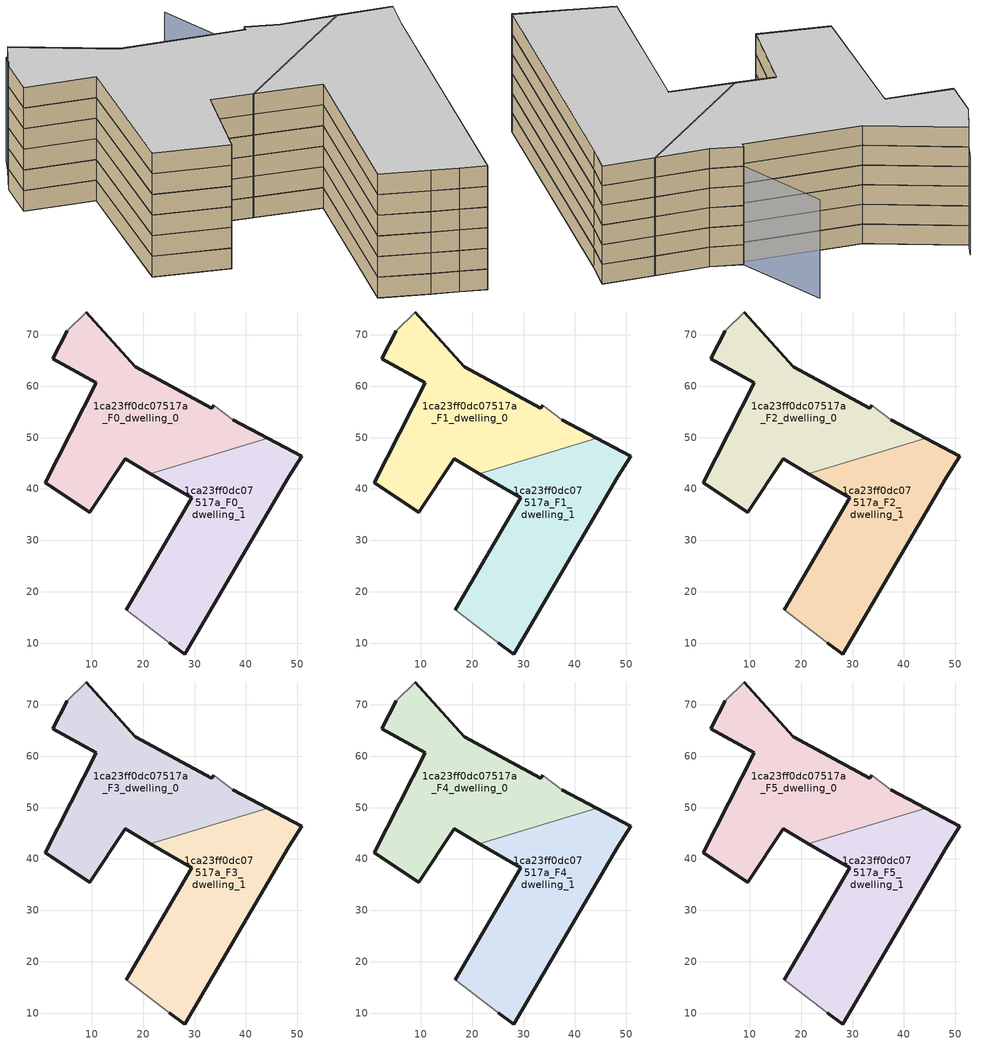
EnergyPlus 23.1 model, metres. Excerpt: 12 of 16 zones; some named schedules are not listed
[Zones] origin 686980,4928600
1ca23ff0dc07517a_F0_dwelling_0
 floor ground (EU_floor_Construction): 44.25,49.88 37.41,53.47 33.74,56.32 33.38,55.74 18.48,63.78 8.94,74.45 5.21,70.79 2.36,65.39 10.82,60.64 0.91,41.24 9.56,35.48 16.45,45.86 21.4,42.97 z0
 wall outside (EU_wall_Construction): 8.94,74.45 18.48,63.78 33.38,55.74 33.74,56.32 / 37.41,53.47 44.25,49.88 / 21.4,42.97 16.45,45.86 9.56,35.48 0.91,41.24 10.82,60.64 2.36,65.39 5.21,70.79 z0:3
 wall adiabatic (EU_wall_Construction): 5.21,70.79 8.94,74.45 / 33.74,56.32 37.41,53.47 z0:3
 wall to 1ca23ff0dc07517a_F0_dwelling_1 (EU_wall_Construction): 44.25,49.88 21.4,42.97 z0:3
1ca23ff0dc07517a_F0_dwelling_1
 floor ground (EU_floor_Construction): 28.05,7.87 48.28,42.41 50.88,46.4 44.25,49.88 21.4,42.97 29.44,38.27 16.71,16.5 22.19,12.26 25.09,10.09 z0
 wall outside (EU_wall_Construction): 16.71,16.5 29.44,38.27 21.4,42.97 / 44.25,49.88 50.88,46.4 48.28,42.41 28.05,7.87 25.09,10.09 z0:3
 wall adiabatic (EU_wall_Construction): 25.09,10.09 22.19,12.26 16.71,16.5 z0:3
1ca23ff0dc07517a_F1_dwelling_0
 floor to 1ca23ff0dc07517a_F0_dwelling_0 (EU_floor_Construction): 44.25,49.88 37.4,53.47 33.74,56.32 33.38,55.74 18.48,63.78 8.94,74.45 5.21,70.79 2.36,65.39 10.82,60.64 0.9,41.24 9.55,35.48 16.45,45.86 21.4,42.97 z3
 wall outside (EU_wall_Construction): 8.94,74.45 18.48,63.78 33.38,55.74 33.74,56.32 / 37.41,53.47 44.25,49.88 / 21.4,42.97 16.45,45.86 9.56,35.48 0.91,41.24 10.82,60.64 2.36,65.39 5.21,70.79 z3:6
 wall adiabatic (EU_wall_Construction): 5.21,70.79 8.94,74.45 / 33.74,56.32 37.41,53.47 z3:6
 wall to 1ca23ff0dc07517a_F1_dwelling_1 (EU_wall_Construction): 44.25,49.88 21.4,42.97 z3:6
1ca23ff0dc07517a_F1_dwelling_1
 floor to 1ca23ff0dc07517a_F0_dwelling_1 (EU_floor_Construction): 28.04,7.87 48.28,42.41 50.88,46.4 44.25,49.88 21.4,42.97 29.44,38.27 16.71,16.5 22.19,12.26 25.09,10.09 z3
 wall outside (EU_wall_Construction): 16.71,16.5 29.44,38.27 21.4,42.97 / 44.25,49.88 50.88,46.4 48.28,42.41 28.05,7.87 25.09,10.09 z3:6
 wall adiabatic (EU_wall_Construction): 25.09,10.09 22.19,12.26 16.71,16.5 z3:6
1ca23ff0dc07517a_F2_dwelling_0
 floor to 1ca23ff0dc07517a_F1_dwelling_0 (EU_floor_Construction): 44.25,49.88 37.4,53.47 33.74,56.32 33.38,55.74 18.48,63.78 8.94,74.45 5.21,70.79 2.36,65.39 10.82,60.64 0.9,41.24 9.55,35.48 16.45,45.86 21.4,42.97 z6
 wall outside (EU_wall_Construction): 8.94,74.45 18.48,63.78 33.38,55.74 33.74,56.32 / 37.41,53.47 44.25,49.88 / 21.4,42.97 16.45,45.86 9.56,35.48 0.91,41.24 10.82,60.64 2.36,65.39 5.21,70.79 z6:9
 wall adiabatic (EU_wall_Construction): 5.21,70.79 8.94,74.45 / 33.74,56.32 37.41,53.47 z6:9
 wall to 1ca23ff0dc07517a_F2_dwelling_1 (EU_wall_Construction): 44.25,49.88 21.4,42.97 z6:9
1ca23ff0dc07517a_F2_dwelling_1
 floor to 1ca23ff0dc07517a_F1_dwelling_1 (EU_floor_Construction): 28.04,7.87 48.28,42.41 50.88,46.4 44.25,49.88 21.4,42.97 29.44,38.27 16.71,16.5 22.19,12.26 25.09,10.09 z6
 wall outside (EU_wall_Construction): 16.71,16.5 29.44,38.27 21.4,42.97 / 44.25,49.88 50.88,46.4 48.28,42.41 28.05,7.87 25.09,10.09 z6:9
 wall adiabatic (EU_wall_Construction): 25.09,10.09 22.19,12.26 16.71,16.5 z6:9
1ca23ff0dc07517a_F3_dwelling_0
 floor to 1ca23ff0dc07517a_F2_dwelling_0 (EU_floor_Construction): 44.25,49.88 37.4,53.47 33.74,56.32 33.38,55.74 18.48,63.78 8.94,74.45 5.21,70.79 2.36,65.39 10.82,60.64 0.9,41.24 9.55,35.48 16.45,45.86 21.4,42.97 z9
 wall outside (EU_wall_Construction): 8.94,74.45 18.48,63.78 33.38,55.74 33.74,56.32 / 37.41,53.47 44.25,49.88 / 21.4,42.97 16.45,45.86 9.56,35.48 0.91,41.24 10.82,60.64 2.36,65.39 5.21,70.79 z9:12
 wall adiabatic (EU_wall_Construction): 5.21,70.79 8.94,74.45 / 33.74,56.32 37.41,53.47 z9:12
 wall to 1ca23ff0dc07517a_F3_dwelling_1 (EU_wall_Construction): 44.25,49.88 21.4,42.97 z9:12
1ca23ff0dc07517a_F3_dwelling_1
 floor to 1ca23ff0dc07517a_F2_dwelling_1 (EU_floor_Construction): 28.04,7.87 48.28,42.41 50.88,46.4 44.25,49.88 21.4,42.97 29.44,38.27 16.71,16.5 22.19,12.26 25.09,10.09 z9
 wall outside (EU_wall_Construction): 16.71,16.5 29.44,38.27 21.4,42.97 / 44.25,49.88 50.88,46.4 48.28,42.41 28.05,7.87 25.09,10.09 z9:12
 wall adiabatic (EU_wall_Construction): 25.09,10.09 22.19,12.26 16.71,16.5 z9:12
1ca23ff0dc07517a_F4_dwelling_0
 floor to 1ca23ff0dc07517a_F3_dwelling_0 (EU_floor_Construction): 44.25,49.88 37.4,53.47 33.74,56.32 33.38,55.74 18.48,63.78 8.94,74.45 5.21,70.79 2.36,65.39 10.82,60.64 0.9,41.24 9.55,35.48 16.45,45.86 21.4,42.97 z12
 wall outside (EU_wall_Construction): 8.94,74.45 18.48,63.78 33.38,55.74 33.74,56.32 / 37.41,53.47 44.25,49.88 / 21.4,42.97 16.45,45.86 9.56,35.48 0.91,41.24 10.82,60.64 2.36,65.39 5.21,70.79 z12:15
 wall adiabatic (EU_wall_Construction): 5.21,70.79 8.94,74.45 / 33.74,56.32 37.41,53.47 z12:15
 wall to 1ca23ff0dc07517a_F4_dwelling_1 (EU_wall_Construction): 44.25,49.88 21.4,42.97 z12:15
1ca23ff0dc07517a_F4_dwelling_1
 floor to 1ca23ff0dc07517a_F3_dwelling_1 (EU_floor_Construction): 28.04,7.87 48.28,42.41 50.88,46.4 44.25,49.88 21.4,42.97 29.44,38.27 16.71,16.5 22.19,12.26 25.09,10.09 z12
 wall outside (EU_wall_Construction): 16.71,16.5 29.44,38.27 21.4,42.97 / 44.25,49.88 50.88,46.4 48.28,42.41 28.05,7.87 25.09,10.09 z12:15
 wall adiabatic (EU_wall_Construction): 25.09,10.09 22.19,12.26 16.71,16.5 z12:15
1ca23ff0dc07517a_F5_dwelling_0
 floor to 1ca23ff0dc07517a_F4_dwelling_0 (EU_floor_Construction): 44.25,49.88 37.4,53.47 33.74,56.32 33.38,55.74 18.48,63.78 8.94,74.45 5.21,70.79 2.36,65.39 10.82,60.64 0.9,41.24 9.55,35.48 16.45,45.86 21.4,42.97 z15
 wall outside (EU_wall_Construction): 8.94,74.45 18.48,63.78 33.38,55.74 33.74,56.32 / 37.41,53.47 44.25,49.88 / 21.4,42.97 16.45,45.86 9.56,35.48 0.91,41.24 10.82,60.64 2.36,65.39 5.21,70.79 z15:18
 wall adiabatic (EU_wall_Construction): 5.21,70.79 8.94,74.45 / 33.74,56.32 37.41,53.47 z15:18
 wall to 1ca23ff0dc07517a_F5_dwelling_1 (EU_wall_Construction): 44.25,49.88 21.4,42.97 z15:18
 ceiling to 1ca23ff0dc07517a_F6_dwelling_0 (EU_floor_Construction): 33.74,56.32 37.4,53.47 44.25,49.88 21.4,42.97 16.45,45.86 9.55,35.48 0.9,41.24 10.82,60.64 2.36,65.39 5.21,70.79 8.94,74.45 18.48,63.78 33.38,55.74 z18
1ca23ff0dc07517a_F5_dwelling_1
 floor to 1ca23ff0dc07517a_F4_dwelling_1 (EU_floor_Construction): 28.04,7.87 48.28,42.41 50.88,46.4 44.25,49.88 21.4,42.97 29.44,38.27 16.71,16.5 22.19,12.26 25.09,10.09 z15
 wall outside (EU_wall_Construction): 16.71,16.5 29.44,38.27 21.4,42.97 / 44.25,49.88 50.88,46.4 48.28,42.41 28.05,7.87 25.09,10.09 z15:18
 wall adiabatic (EU_wall_Construction): 25.09,10.09 22.19,12.26 16.71,16.5 z15:18
 ceiling to 1ca23ff0dc07517a_F6_dwelling_1 (EU_floor_Construction): 50.88,46.4 48.28,42.41 28.04,7.87 25.09,10.09 22.19,12.26 16.71,16.5 29.44,38.27 21.4,42.97 44.25,49.88 z18
shading: 33.81,51.16 33.56,70.24 / 10.77,76.46 5.4,70.58 z0:15
[Building]
EU S2 Campaign: North Axis=0; Terrain=City; Solar Distribution=FullExterior
[Site:Location]
Bologna: Latitude=44.5; Longitude=11.25; Time Zone=1; Elevation=37
[SizingPeriod:WeatherFileDays]
AnnualSizingPeriod: Begin Month=1; Begin Day of Month=1; End Month=12; End Day of Month=31; Day of Week for Start Day=Monday; Use Weather File Daylight Saving Period=No; Use Weather File Rain and Snow Indicators=No
[MATERIAL]
EU_InternalMass_Material: Roughness=MediumRough; Thickness=0.1; Conductivity=1; Density=1800; Specific Heat=900; Thermal Absorptance=0.9; Solar Absorptance=0.7; Visible Absorptance=0.7
[MATERIAL:NOMASS] Roughness=MediumRough; Thermal Absorptance=0.9; Solar Absorptance=0.7; Visible Absorptance=0.7
Name | Thermal Resistance
EU_wall_NoMass | 0.905828
EU_floor_NoMass | 0.67114
[CONSTRUCTION]
EU_wall_Construction: EU_wall_NoMass
EU_floor_Construction: EU_floor_NoMass
EU_InternalMass_Construction: EU_InternalMass_Material
[ZONE] Type=1; Multiplier=1; Ceiling Height=autocalculate; Floor Area=autocalculate; Part of Total Floor Area=Yes
Name | Volume
1ca23ff0dc07517a_F0_dwelling_0; 1ca23ff0dc07517a_F1_dwelling_0; 1ca23ff0dc07517a_F2_dwelling_0; 1ca23ff0dc07517a_F3_dwelling_0; 1ca23ff0dc07517a_F4_dwelling_0; 1ca23ff0dc07517a_F5_dwelling_0 | 2006.15
1ca23ff0dc07517a_F0_dwelling_1; 1ca23ff0dc07517a_F1_dwelling_1; 1ca23ff0dc07517a_F2_dwelling_1; 1ca23ff0dc07517a_F3_dwelling_1; 1ca23ff0dc07517a_F4_dwelling_1; 1ca23ff0dc07517a_F5_dwelling_1 | 1920.73
[INTERNALMASS] Construction=EU_InternalMass_Construction
Name | Zone or ZoneList | Surface Area
1ca23ff0dc07517a_F0_dwelling_0_EU_InternalMass | 1ca23ff0dc07517a_F0_dwelling_0 | 668.713
1ca23ff0dc07517a_F0_dwelling_1_EU_InternalMass | 1ca23ff0dc07517a_F0_dwelling_1 | 640.244
1ca23ff0dc07517a_F1_dwelling_0_EU_InternalMass | 1ca23ff0dc07517a_F1_dwelling_0 | 668.713
1ca23ff0dc07517a_F1_dwelling_1_EU_InternalMass | 1ca23ff0dc07517a_F1_dwelling_1 | 640.244
1ca23ff0dc07517a_F2_dwelling_0_EU_InternalMass | 1ca23ff0dc07517a_F2_dwelling_0 | 668.713
1ca23ff0dc07517a_F2_dwelling_1_EU_InternalMass | 1ca23ff0dc07517a_F2_dwelling_1 | 640.244
1ca23ff0dc07517a_F3_dwelling_0_EU_InternalMass | 1ca23ff0dc07517a_F3_dwelling_0 | 668.713
1ca23ff0dc07517a_F3_dwelling_1_EU_InternalMass | 1ca23ff0dc07517a_F3_dwelling_1 | 640.244
1ca23ff0dc07517a_F4_dwelling_0_EU_InternalMass | 1ca23ff0dc07517a_F4_dwelling_0 | 668.713
1ca23ff0dc07517a_F4_dwelling_1_EU_InternalMass | 1ca23ff0dc07517a_F4_dwelling_1 | 640.244
1ca23ff0dc07517a_F5_dwelling_0_EU_InternalMass | 1ca23ff0dc07517a_F5_dwelling_0 | 668.713
1ca23ff0dc07517a_F5_dwelling_1_EU_InternalMass | 1ca23ff0dc07517a_F5_dwelling_1 | 640.244
[OTHEREQUIPMENT] Fuel Type=Electricity; Design Level Calculation Method=Watts/Area; Power per Zone Floor Area=1; Fraction Latent=0; Fraction Radiant=0; Fraction Lost=0; Carbon Dioxide Generation Rate=0; EndUse Subcategory=EU_Step8_InternalGains
Name | Zone or ZoneList or Space or SpaceList | Schedule
EU_Step8_InternalGain_1ca23ff0dc07517a_F0_dwelling_0_f000 | 1ca23ff0dc07517a_F0_dwelling_0 | EU_Step8_GainSchedule_1ca23ff0dc07517a_F0_dwelling_0_f000
EU_Step8_InternalGain_1ca23ff0dc07517a_F0_dwelling_1_f000 | 1ca23ff0dc07517a_F0_dwelling_1 | EU_Step8_GainSchedule_1ca23ff0dc07517a_F0_dwelling_1_f000
EU_Step8_InternalGain_1ca23ff0dc07517a_F1_dwelling_0_f000 | 1ca23ff0dc07517a_F1_dwelling_0 | EU_Step8_GainSchedule_1ca23ff0dc07517a_F1_dwelling_0_f000
EU_Step8_InternalGain_1ca23ff0dc07517a_F1_dwelling_1_f000 | 1ca23ff0dc07517a_F1_dwelling_1 | EU_Step8_GainSchedule_1ca23ff0dc07517a_F1_dwelling_1_f000
EU_Step8_InternalGain_1ca23ff0dc07517a_F2_dwelling_0_f000 | 1ca23ff0dc07517a_F2_dwelling_0 | EU_Step8_GainSchedule_1ca23ff0dc07517a_F2_dwelling_0_f000
EU_Step8_InternalGain_1ca23ff0dc07517a_F2_dwelling_1_f000 | 1ca23ff0dc07517a_F2_dwelling_1 | EU_Step8_GainSchedule_1ca23ff0dc07517a_F2_dwelling_1_f000
EU_Step8_InternalGain_1ca23ff0dc07517a_F3_dwelling_0_f000 | 1ca23ff0dc07517a_F3_dwelling_0 | EU_Step8_GainSchedule_1ca23ff0dc07517a_F3_dwelling_0_f000
EU_Step8_InternalGain_1ca23ff0dc07517a_F3_dwelling_1_f000 | 1ca23ff0dc07517a_F3_dwelling_1 | EU_Step8_GainSchedule_1ca23ff0dc07517a_F3_dwelling_1_f000
EU_Step8_InternalGain_1ca23ff0dc07517a_F4_dwelling_0_f000 | 1ca23ff0dc07517a_F4_dwelling_0 | EU_Step8_GainSchedule_1ca23ff0dc07517a_F4_dwelling_0_f000
EU_Step8_InternalGain_1ca23ff0dc07517a_F4_dwelling_1_f000 | 1ca23ff0dc07517a_F4_dwelling_1 | EU_Step8_GainSchedule_1ca23ff0dc07517a_F4_dwelling_1_f000
EU_Step8_InternalGain_1ca23ff0dc07517a_F5_dwelling_0_f000 | 1ca23ff0dc07517a_F5_dwelling_0 | EU_Step8_GainSchedule_1ca23ff0dc07517a_F5_dwelling_0_f000
EU_Step8_InternalGain_1ca23ff0dc07517a_F5_dwelling_1_f000 | 1ca23ff0dc07517a_F5_dwelling_1 | EU_Step8_GainSchedule_1ca23ff0dc07517a_F5_dwelling_1_f000
[ZONEVENTILATION:DESIGNFLOWRATE] Schedule=EU_AlwaysOn; Design Flow Rate Calculation Method=AirChanges/Hour; Air Changes per Hour=0.73129; Ventilation Type=Natural; Fan Pressure Rise=0; Fan Total Efficiency=1; Constant Term Coefficient=1; Temperature Term Coefficient=0; Velocity Term Coefficient=0; Velocity Squared Term Coefficient=0; Minimum Indoor Temperature=-100; Maximum Indoor Temperature=100; Delta Temperature=-100; Minimum Outdoor Temperature=-100; Maximum Outdoor Temperature=100; Maximum Wind Speed=40
Name | Zone or ZoneList or Space or SpaceList
EU_ConstantAir_1ca23ff0dc07517a_F0_dwelling_0 | 1ca23ff0dc07517a_F0_dwelling_0
EU_ConstantAir_1ca23ff0dc07517a_F0_dwelling_1 | 1ca23ff0dc07517a_F0_dwelling_1
EU_ConstantAir_1ca23ff0dc07517a_F1_dwelling_0 | 1ca23ff0dc07517a_F1_dwelling_0
EU_ConstantAir_1ca23ff0dc07517a_F1_dwelling_1 | 1ca23ff0dc07517a_F1_dwelling_1
EU_ConstantAir_1ca23ff0dc07517a_F2_dwelling_0 | 1ca23ff0dc07517a_F2_dwelling_0
EU_ConstantAir_1ca23ff0dc07517a_F2_dwelling_1 | 1ca23ff0dc07517a_F2_dwelling_1
EU_ConstantAir_1ca23ff0dc07517a_F3_dwelling_0 | 1ca23ff0dc07517a_F3_dwelling_0
EU_ConstantAir_1ca23ff0dc07517a_F3_dwelling_1 | 1ca23ff0dc07517a_F3_dwelling_1
EU_ConstantAir_1ca23ff0dc07517a_F4_dwelling_0 | 1ca23ff0dc07517a_F4_dwelling_0
EU_ConstantAir_1ca23ff0dc07517a_F4_dwelling_1 | 1ca23ff0dc07517a_F4_dwelling_1
EU_ConstantAir_1ca23ff0dc07517a_F5_dwelling_0 | 1ca23ff0dc07517a_F5_dwelling_0
EU_ConstantAir_1ca23ff0dc07517a_F5_dwelling_1 | 1ca23ff0dc07517a_F5_dwelling_1
[HVACTEMPLATE:THERMOSTAT] Constant Heating Setpoint=20; Constant Cooling Setpoint=50
EU_HeatOnly_1ca23ff0dc07517a_F0_dwelling_0; EU_HeatOnly_1ca23ff0dc07517a_F0_dwelling_1; EU_HeatOnly_1ca23ff0dc07517a_F1_dwelling_0; EU_HeatOnly_1ca23ff0dc07517a_F1_dwelling_1; EU_HeatOnly_1ca23ff0dc07517a_F2_dwelling_0; EU_HeatOnly_1ca23ff0dc07517a_F2_dwelling_1; EU_HeatOnly_1ca23ff0dc07517a_F3_dwelling_0; EU_HeatOnly_1ca23ff0dc07517a_F3_dwelling_1; EU_HeatOnly_1ca23ff0dc07517a_F4_dwelling_0; EU_HeatOnly_1ca23ff0dc07517a_F4_dwelling_1; EU_HeatOnly_1ca23ff0dc07517a_F5_dwelling_0; EU_HeatOnly_1ca23ff0dc07517a_F5_dwelling_1; EU_HeatOnly_1ca23ff0dc07517a_F6_dwelling_0; EU_HeatOnly_1ca23ff0dc07517a_F6_dwelling_1; EU_HeatOnly_1ca23ff0dc07517a_F7_dwelling_0; EU_HeatOnly_1ca23ff0dc07517a_F7_dwelling_1
[HVACTEMPLATE:ZONE:IDEALLOADSAIRSYSTEM] System Availability Schedule=EU_AlwaysOn; Maximum Heating Supply Air Temperature=50; Minimum Cooling Supply Air Temperature=13; Maximum Heating Supply Air Humidity Ratio=0.0156; Minimum Cooling Supply Air Humidity Ratio=0.0077; Heating Limit=NoLimit; Cooling Limit=NoLimit; Heating Availability Schedule=EU_AlwaysOn; Cooling Availability Schedule=EU_CoolingOff; Dehumidification Control Type=ConstantSensibleHeatRatio; Cooling Sensible Heat Ratio=0.7; Dehumidification Setpoint=60; Humidification Control Type=None; Humidification Setpoint=30; Outdoor Air Method=None; Outdoor Air Flow Rate per Person=0.00944; Outdoor Air Flow Rate per Zone Floor Area=0; Outdoor Air Flow Rate per Zone=0; Demand Controlled Ventilation Type=None; Outdoor Air Economizer Type=NoEconomizer; Heat Recovery Type=None; Sensible Heat Recovery Effectiveness=0.7; Latent Heat Recovery Effectiveness=0.65
Name | Template Thermostat
1ca23ff0dc07517a_F0_dwelling_0 | EU_HeatOnly_1ca23ff0dc07517a_F0_dwelling_0
1ca23ff0dc07517a_F0_dwelling_1 | EU_HeatOnly_1ca23ff0dc07517a_F0_dwelling_1
1ca23ff0dc07517a_F1_dwelling_0 | EU_HeatOnly_1ca23ff0dc07517a_F1_dwelling_0
1ca23ff0dc07517a_F1_dwelling_1 | EU_HeatOnly_1ca23ff0dc07517a_F1_dwelling_1
1ca23ff0dc07517a_F2_dwelling_0 | EU_HeatOnly_1ca23ff0dc07517a_F2_dwelling_0
1ca23ff0dc07517a_F2_dwelling_1 | EU_HeatOnly_1ca23ff0dc07517a_F2_dwelling_1
1ca23ff0dc07517a_F3_dwelling_0 | EU_HeatOnly_1ca23ff0dc07517a_F3_dwelling_0
1ca23ff0dc07517a_F3_dwelling_1 | EU_HeatOnly_1ca23ff0dc07517a_F3_dwelling_1
1ca23ff0dc07517a_F4_dwelling_0 | EU_HeatOnly_1ca23ff0dc07517a_F4_dwelling_0
1ca23ff0dc07517a_F4_dwelling_1 | EU_HeatOnly_1ca23ff0dc07517a_F4_dwelling_1
1ca23ff0dc07517a_F5_dwelling_0 | EU_HeatOnly_1ca23ff0dc07517a_F5_dwelling_0
1ca23ff0dc07517a_F5_dwelling_1 | EU_HeatOnly_1ca23ff0dc07517a_F5_dwelling_1
[SIZING:ZONE] Zone Cooling Design Supply Air Temperature Input Method=SupplyAirTemperature; Zone Cooling Design Supply Air Temperature=13; Zone Heating Design Supply Air Temperature Input Method=SupplyAirTemperature; Zone Heating Design Supply Air Temperature=50; Zone Cooling Design Supply Air Humidity Ratio=0.008; Zone Heating Design Supply Air Humidity Ratio=0.008; Cooling Design Air Flow Method=DesignDay; Cooling Design Air Flow Rate=0; Cooling Minimum Air Flow per Zone Floor Area=0.000762; Cooling Minimum Air Flow=0; Cooling Minimum Air Flow Fraction=0.2; Heating Design Air Flow Method=DesignDay; Heating Design Air Flow Rate=0; Heating Maximum Air Flow per Zone Floor Area=0.002032; Heating Maximum Air Flow=0.141576; Heating Maximum Air Flow Fraction=0.3; Account for Dedicated Outdoor Air System=No; Dedicated Outdoor Air System Control Strategy=NeutralSupplyAir; Dedicated Outdoor Air Low Setpoint Temperature for Design=autosize; Dedicated Outdoor Air High Setpoint Temperature for Design=autosize; Zone Load Sizing Method=Sensible Load Only No Latent Load; Zone Latent Cooling Design Supply Air Humidity Ratio Input Method=HumidityRatioDifference; Zone Cooling Design Supply Air Humidity Ratio Difference=0.005; Zone Latent Heating Design Supply Air Humidity Ratio Input Method=HumidityRatioDifference; Zone Humidification Design Supply Air Humidity Ratio Difference=0.005
1ca23ff0dc07517a_F0_dwelling_0; 1ca23ff0dc07517a_F0_dwelling_1; 1ca23ff0dc07517a_F1_dwelling_0; 1ca23ff0dc07517a_F1_dwelling_1; 1ca23ff0dc07517a_F2_dwelling_0; 1ca23ff0dc07517a_F2_dwelling_1; 1ca23ff0dc07517a_F3_dwelling_0; 1ca23ff0dc07517a_F3_dwelling_1; 1ca23ff0dc07517a_F4_dwelling_0; 1ca23ff0dc07517a_F4_dwelling_1; 1ca23ff0dc07517a_F5_dwelling_0; 1ca23ff0dc07517a_F5_dwelling_1
[SCHEDULE:FILE] Column Number=1; Rows to Skip at Top=0; Number of Hours of Data=8760; Column Separator=Comma; Interpolate to Timestep=No; Minutes per Item=60; Adjust Schedule for Daylight Savings=Yes
Name | File
EU_Step8_GainSchedule_1ca23ff0dc07517a_F0_dwelling_0_f000 | ../../schedules/1ca23ff0dc07517a/1ca23ff0dc07517a_F0_dwelling_0_f000_gain.csv
EU_Step8_GainSchedule_1ca23ff0dc07517a_F0_dwelling_1_f000 | ../../schedules/1ca23ff0dc07517a/1ca23ff0dc07517a_F0_dwelling_1_f000_gain.csv
EU_Step8_GainSchedule_1ca23ff0dc07517a_F1_dwelling_0_f000 | ../../schedules/1ca23ff0dc07517a/1ca23ff0dc07517a_F1_dwelling_0_f000_gain.csv
EU_Step8_GainSchedule_1ca23ff0dc07517a_F1_dwelling_1_f000 | ../../schedules/1ca23ff0dc07517a/1ca23ff0dc07517a_F1_dwelling_1_f000_gain.csv
EU_Step8_GainSchedule_1ca23ff0dc07517a_F2_dwelling_0_f000 | ../../schedules/1ca23ff0dc07517a/1ca23ff0dc07517a_F2_dwelling_0_f000_gain.csv
EU_Step8_GainSchedule_1ca23ff0dc07517a_F2_dwelling_1_f000 | ../../schedules/1ca23ff0dc07517a/1ca23ff0dc07517a_F2_dwelling_1_f000_gain.csv
EU_Step8_GainSchedule_1ca23ff0dc07517a_F3_dwelling_0_f000 | ../../schedules/1ca23ff0dc07517a/1ca23ff0dc07517a_F3_dwelling_0_f000_gain.csv
EU_Step8_GainSchedule_1ca23ff0dc07517a_F3_dwelling_1_f000 | ../../schedules/1ca23ff0dc07517a/1ca23ff0dc07517a_F3_dwelling_1_f000_gain.csv
EU_Step8_GainSchedule_1ca23ff0dc07517a_F4_dwelling_0_f000 | ../../schedules/1ca23ff0dc07517a/1ca23ff0dc07517a_F4_dwelling_0_f000_gain.csv
